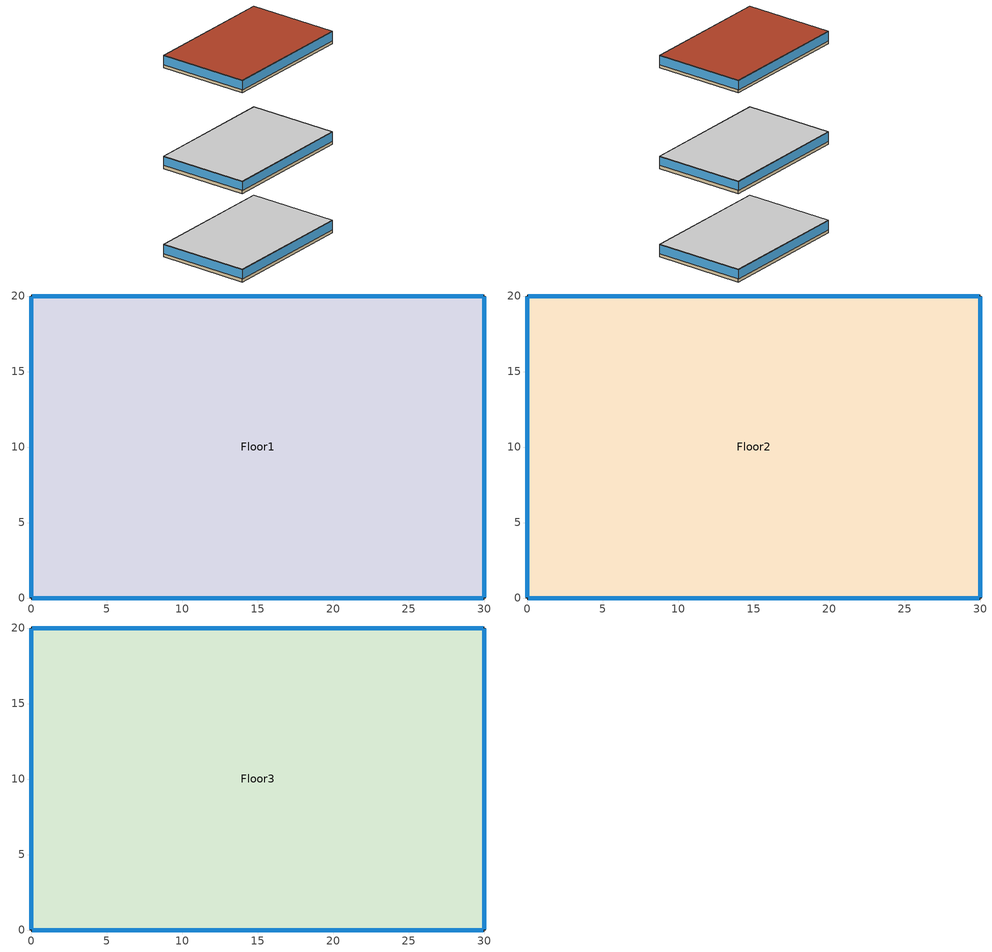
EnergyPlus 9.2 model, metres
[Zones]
Floor1
 floor ground (Slab towards ground): 30,20 30,0 0,0 0,20 z0
 wall outside (Ext wall): 30,20 0,20 0,0 30,0 30,20 z0:2.8
 window (Glazing): 29.93,20 0.07,20 / 0.07,0 29.93,0 / 30,0.05 30,19.95 / 0,19.95 0,0.05 z0.73:2.7
 ceiling adiabatic (Ceiling): 0,20 0,0 30,0 30,20 z2.8
Floor2
 floor adiabatic (Int floor): 30,20 30,0 0,0 0,20 z19.6
 wall outside (Ext wall): 30,20 0,20 0,0 30,0 30,20 z19.6:22.4
 window (Glazing): 29.93,20 0.07,20 / 0.07,0 29.93,0 / 30,0.05 30,19.95 / 0,19.95 0,0.05 z20.33:22.3
 ceiling adiabatic (Ceiling): 0,20 0,0 30,0 30,20 z22.4
Floor3
 floor adiabatic (Int floor): 30,20 30,0 0,0 0,20 z42
 wall outside (Ext wall): 30,20 0,20 0,0 30,0 30,20 z42:44.8
 window (Glazing): 29.93,20 0.07,20 / 0.07,0 29.93,0 / 30,0.05 30,19.95 / 0,19.95 0,0.05 z42.73:44.7
 roof outside (Roof): 0,20 0,0 30,0 30,20 z44.8
[Building]
Brazilian office building: North Axis {deg}=0; Terrain=City; Loads Convergence Tolerance Value=0.07; Temperature Convergence Tolerance Value {deltaC}=0.4; Solar Distribution=FullInteriorAndExterior; Maximum Number of Warmup Days=25; Minimum Number of Warmup Days=6
[Site:Location]
BRA_SP_Sao.Paulo-837800: Latitude {deg}=-23.62; Longitude {deg}=-46.65; Time Zone {hr}=-3; Elevation {m}=802
[SizingPeriod:DesignDay] Day of Month=21; Dry-Bulb Temperature Range Modifier Type=DefaultMultipliers; Barometric Pressure {Pa}=92054
Name | Month | Day Type | Maximum Dry-Bulb Temperature {C} | Daily Dry-Bulb Temperature Range {deltaC} | Wetbulb or DewPoint at Maximum Dry-Bulb {C} | Wind Speed {m/s} | Wind Direction {deg} | Solar Model Indicator | Sky Clearness | ASHRAE Clear Sky Optical Depth for Beam Irradiance (taub) | ASHRAE Clear Sky Optical Depth for Diffuse Irradiance (taud)
BRA_SP_Sao.Paulo-837800-winter | 7 | WinterDesignDay | 8.9 | 0 | 8.9 | 2.3 | 160 | ASHRAEClearSky | 0
BRA_SP_Sao.Paulo-837800-summer | 2 | SummerDesignDay | 32.1 | 8.1 | 20.4 | 3.4 | 330 | ASHRAETau |  | 0.383 | 0.2589
[Site:GroundTemperature:BuildingSurface]
20.5, 21.5, 21.7, 21.5, 20.1, 18.6, 17.2, 16.2, 15.9, 16.5, 17.6, 19.1
[Material] Thermal Absorptance=0.9
Name | Roughness | Thickness {m} | Conductivity {W/m-K} | Density {kg/m3} | Specific Heat {J/kg-K} | Solar Absorptance
Acoustic ceiling Knauf | MediumSmooth | 0.0125 | 0.057 | 888 | 1339 | 0.7
Plaster 25mm | MediumSmooth | 0.025 | 1.15 | 2000 | 1000 | 0.5
Fiber cement 10mm | MediumRough | 0.01 | 0.95 | 1900 | 840 | 0.5
Carpet tile 5mm | MediumRough | 0.005 | 0.06 | 360 | 590 | 0.5
Brick 90mm | MediumRough | 0.09 | 0.9 | 1600 | 920 | 0.5
Concrete 200mm | MediumRough | 0.1 | 1.75 | 2380 | 1000 | 0.5
Brick 135mm | MediumRough | 0.135 | 0.9 | 1600 | 920 | 0.5
[Material:AirGap]
Name | Thermal Resistance {m2-K/W}
Air 61mm | 0.16
F05 Ceiling air space resistance | 0.18
[WindowMaterial:SimpleGlazingSystem]
glazing: U-Factor {W/m2-K}=5.782; Solar Heat Gain Coefficient=0.4; Visible Transmittance=0.7
[Construction]
Ceiling: Concrete 200mm, F05 Ceiling air space resistance, Acoustic ceiling Knauf
Ext wall: Plaster 25mm, Brick 135mm, Plaster 25mm
Slab towards ground: Carpet tile 5mm, Concrete 200mm
Int floor: Carpet tile 5mm
Roof: Fiber cement 10mm, Air 61mm, Concrete 200mm, F05 Ceiling air space resistance, Acoustic ceiling Knauf
Glazing: glazing
Int wall: Plaster 25mm, Brick 90mm, Plaster 25mm
[Zone] Type=1; Ceiling Height {m}=2.8; Volume {m3}=autocalculate; Floor Area {m2}=autocalculate; Part of Total Floor Area=Yes
Name | Multiplier
Floor1; Floor3 | 1
Floor2 | 14
[InternalMass] Construction=Int wall; Surface Area {m2}=144.6
Name | Zone or ZoneList
Int walls bricks F1 | Floor1
Int walls bricks F2 | Floor2
Int walls bricks F3 | Floor3
[People] Number of People Schedule=WORK_HOURS_SCH; Number of People Calculation Method=People/Area; People per Zone Floor Area {person/m2}=0.11; Sensible Heat Fraction=autocalculate; Activity Level Schedule=ACTIVITY_SCH; Enable ASHRAE 55 Comfort Warnings=No; Mean Radiant Temperature Calculation Type=ZoneAveraged; Work Efficiency Schedule=WORK_EFF_SCH; Clothing Insulation Calculation Method=ClothingInsulationSchedule; Clothing Insulation Schedule=CLOTHING_SCH; Air Velocity Schedule=AIR_VELO_SCH; Thermal Comfort Model 1 Type=AdaptiveASH55
Name | Zone or ZoneList
People F1 | Floor1
People F2 | Floor2
People F3 | Floor3
[Lights] Schedule=WORK_HOURS_SCH; Design Level Calculation Method=Watts/Area; Watts per Zone Floor Area {W/m2}=10.5; Return Air Fraction Calculated from Plenum Temperature=No
Name | Zone or ZoneList
Lighting F1 | Floor1
Lighting F2 | Floor2
Lighting F3 | Floor3
[ElectricEquipment] Schedule=WORK_HOURS_SCH; Design Level Calculation Method=Watts/Area; Watts per Zone Floor Area {W/m2}=14
Name | Zone or ZoneList
Equipment F1 | Floor1
Equipment F2 | Floor2
Equipment F3 | Floor3
[HVACTemplate:Thermostat]
Thermostat: Constant Heating Setpoint {C}=20; Constant Cooling Setpoint {C}=23
[HVACTemplate:Zone:IdealLoadsAirSystem] Template Thermostat=Thermostat; Maximum Heating Supply Air Temperature {C}=50; Minimum Cooling Supply Air Temperature {C}=13; Maximum Heating Supply Air Humidity Ratio {kgWater/kgDryAir}=0.0156; Minimum Cooling Supply Air Humidity Ratio {kgWater/kgDryAir}=0.0077; Heating Limit=NoLimit; Cooling Limit=NoLimit; Dehumidification Control Type=None; Humidification Control Type=None; Humidification Setpoint {percent}=30; Outdoor Air Method=Flow/Area; Outdoor Air Flow Rate per Zone Floor Area {m3/s-m2}=0.00107; Demand Controlled Ventilation Type=None; Outdoor Air Economizer Type=NoEconomizer; Heat Recovery Type=None
Name | System Availability Schedule
Floor1 | HVAC_Sch_F1
Floor2 | HVAC_Sch_F2
Floor3 | HVAC_Sch_F3
[EnergyManagementSystem:Sensor]
Name | Output:Variable or Output:Meter Index Key | Output:Variable or Output:Meter
Sensor_out | Environment | Site Outdoor Air Drybulb Temperature
Sensor_op_F1 | Floor1 | Zone Operative Temperature
Sensor_op_F2 | Floor2 | Zone Operative Temperature
Sensor_op_F3 | Floor3 | Zone Operative Temperature
Sensor_ocup_F1 | People F1 | People Occupant Count
Sensor_ocup_F2 | People F2 | People Occupant Count
Sensor_ocup_F3 | People F3 | People Occupant Count
Sensor_conf_F1 | People F1 | Zone Thermal Comfort ASHRAE 55 Adaptive Model 90% Acceptability Status
Sensor_conf_F2 | People F2 | Zone Thermal Comfort ASHRAE 55 Adaptive Model 90% Acceptability Status
Sensor_conf_F3 | People F3 | Zone Thermal Comfort ASHRAE 55 Adaptive Model 90% Acceptability Status
[EnergyManagementSystem:Actuator]
Name | Actuated Component Unique | Actuated Component Type | Actuated Component Control Type
Control_Win_North_F1 | Win North F1 | AirFlow Network Window/Door Opening | Venting Opening Factor
Control_Win_North_F2 | Win North F2 | AirFlow Network Window/Door Opening | Venting Opening Factor
Control_Win_North_F3 | Win North F3 | AirFlow Network Window/Door Opening | Venting Opening Factor
Control_Win_South_F1 | Win South F1 | AirFlow Network Window/Door Opening | Venting Opening Factor
Control_Win_South_F2 | Win South F2 | AirFlow Network Window/Door Opening | Venting Opening Factor
Control_Win_South_F3 | Win South F3 | AirFlow Network Window/Door Opening | Venting Opening Factor
Control_Win_East_F1 | Win East F1 | AirFlow Network Window/Door Opening | Venting Opening Factor
Control_Win_East_F2 | Win East F2 | AirFlow Network Window/Door Opening | Venting Opening Factor
Control_Win_East_F3 | Win East F3 | AirFlow Network Window/Door Opening | Venting Opening Factor
Control_Win_West_F1 | Win West F1 | AirFlow Network Window/Door Opening | Venting Opening Factor
Control_Win_West_F2 | Win West F2 | AirFlow Network Window/Door Opening | Venting Opening Factor
Control_Win_West_F3 | Win West F3 | AirFlow Network Window/Door Opening | Venting Opening Factor
Control_HVAC_F1 | HVAC_Sch_F1 | Schedule:Compact | Schedule Value
Control_HVAC_F2 | HVAC_Sch_F2 | Schedule:Compact | Schedule Value
Control_HVAC_F3 | HVAC_Sch_F3 | Schedule:Compact | Schedule Value
Control_NV_F1 | NV_Sch_F1 | Schedule:Compact | Schedule Value
Control_NV_F2 | NV_Sch_F2 | Schedule:Compact | Schedule Value
Control_NV_F3 | NV_Sch_F3 | Schedule:Compact | Schedule Value
[EnergyManagementSystem:ProgramCallingManager]
Calculate vent openings_F1: BeginTimestepBeforePredictor; DefineOpening_F1
Calculate vent openings_F2: BeginTimestepBeforePredictor; DefineOpening_F2
Calculate vent openings_F3: BeginTimestepBeforePredictor; DefineOpening_F3
[EnergyManagementSystem:Program]
DefineOpening_F1: IF (Sensor_conf_F1 < 0.5); IF (Sensor_ocup_F1 > 0); SET Control_HVAC_F1 = 1; SET Control_NV_F1 = 0; SET Control_Win_North_F1 = 0; SET Control_Win_South_F1 = 0; SET Control_Win_East_F1 = 0; SET Control_Win_West_F1 = 0; ELSE; SET Control_HVAC_F1 = 0; SET Control_NV_F1 = 0; SET Control_Win_North_F1 = 0; SET Control_Win_South_F1 = 0; SET Control_Win_East_F1 = 0; SET Control_Win_West_F1 = 0; ENDIF; ELSEIF ((Sensor_op_F1 > Sensor_out) AND (Sensor_ocup_F1 > 0) AND (Sensor_conf_F1 >= 0.5)); SET Control_HVAC_F1 = 1; SET Control_NV_F1 = 0; SET Control_Win_North_F1 = 0.0; SET Control_Win_South_F1 = 0.0; SET Control_Win_East_F1 = 0.0; SET Control_Win_West_F1 = 0.0; ELSE; SET Control_HVAC_F1 = 0; SET Control_NV_F1 = 0; SET Control_Win_North_F1 = 0; SET Control_Win_South_F1 = 0; SET Control_Win_East_F1 = 0; SET Control_Win_West_F1 = 0; ENDIF
DefineOpening_F2: IF (Sensor_conf_F2 < 0.5); IF (Sensor_ocup_F2 > 0); SET Control_HVAC_F2 = 1; SET Control_NV_F2 = 0; SET Control_Win_North_F2 = 0; SET Control_Win_South_F2 = 0; SET Control_Win_East_F2 = 0; SET Control_Win_West_F2 = 0; ELSE; SET Control_HVAC_F2 = 0; SET Control_NV_F2 = 0; SET Control_Win_North_F2 = 0; SET Control_Win_South_F2 = 0; SET Control_Win_East_F2 = 0; SET Control_Win_West_F2 = 0; ENDIF; ELSEIF ((Sensor_op_F2 > Sensor_out) AND (Sensor_ocup_F2 > 0) AND (Sensor_conf_F2 >= 0.5)); SET Control_HVAC_F2 = 1; SET Control_NV_F2 = 0; SET Control_Win_North_F2 = 0.0; SET Control_Win_South_F2 = 0.0; SET Control_Win_East_F2 = 0.0; SET Control_Win_West_F2 = 0.0; ELSE; SET Control_HVAC_F2 = 0; SET Control_NV_F2 = 0; SET Control_Win_North_F2 = 0; SET Control_Win_South_F2 = 0; SET Control_Win_East_F2 = 0; SET Control_Win_West_F2 = 0; ENDIF
DefineOpening_F3: IF (Sensor_conf_F3 < 0.5); IF (Sensor_ocup_F3 > 0); SET Control_HVAC_F3 = 1; SET Control_NV_F3 = 0; SET Control_Win_North_F3 = 0; SET Control_Win_South_F3 = 0; SET Control_Win_East_F3 = 0; SET Control_Win_West_F3 = 0; ELSE; SET Control_HVAC_F3 = 0; SET Control_NV_F3 = 0; SET Control_Win_North_F3 = 0; SET Control_Win_South_F3 = 0; SET Control_Win_East_F3 = 0; SET Control_Win_West_F3 = 0; ENDIF; ELSEIF ((Sensor_op_F3 > Sensor_out) AND (Sensor_ocup_F3 > 0) AND (Sensor_conf_F3 >= 0.5)); SET Control_HVAC_F3 = 1; SET Control_NV_F3 = 0; SET Control_Win_North_F3 = 0.0; SET Control_Win_South_F3 = 0.0; SET Control_Win_East_F3 = 0.0; SET Control_Win_West_F3 = 0.0; ELSE; SET Control_HVAC_F3 = 0; SET Control_NV_F3 = 0; SET Control_Win_North_F3 = 0; SET Control_Win_South_F3 = 0; SET Control_Win_East_F3 = 0; SET Control_Win_West_F3 = 0; ENDIF
[Schedule:Compact]
WORK_EFF_SCH: Through: 12/31, For: AllDays, Until: 24:00, 0
CLOTHING_SCH: Through: 12/31, For: AllDays, Until: 24:00, 0.5
AIR_VELO_SCH: Through: 12/31, For: AllDays, Until: 24:00, 0.2
WORK_HOURS_SCH; HVAC_Sch_F1; HVAC_Sch_F2; HVAC_Sch_F3; NV_Sch_F1; NV_Sch_F2; NV_Sch_F3: Through: 12/31, For: Weekdays, Until: 6:00, 0, Until: 18:00, 1, Until: 24:00, 0, For: Saturday, Until: 24:00, 0, For: Sunday Holidays AllOtherDays, Until: 24:00, 0
ACTIVITY_SCH: Through: 12/31, For: AllDays, Until: 24:00, 126
[AirflowNetwork:SimulationControl]
NV: AirflowNetwork Control=MultizoneWithoutDistribution; Wind Pressure Coefficient Type=SurfaceAverageCalculation; Height Selection for Local Wind Pressure Calculation=OpeningHeight; Building Type=HighRise; Maximum Number of Iterations=500; Initialization Type=ZeroNodePressures; Relative Airflow Convergence Tolerance=0.0001; Absolute Airflow Convergence Tolerance {kg/s}=0.000001; Convergence Acceleration Limit=-.5; Azimuth Angle of Long Axis of Building {deg}=0; Ratio of Building Width Along Short Axis to Width Along Long Axis=0.5; Height Dependence of External Node Temperature=No
[AirflowNetwork:MultiZone:Zone] Ventilation Control Mode=ASHRAE55Adaptive; Indoor and Outdoor Enthalpy Difference Upper Limit for Minimum Venting Open Factor {deltaJ/kg}=300000; Single Sided Wind Pressure Coefficient Algorithm=Standard
Name | Venting Availability Schedule
Floor1 | NV_Sch_F1
Floor2 | NV_Sch_F2
Floor3 | NV_Sch_F3
[AirflowNetwork:MultiZone:Surface] Window/Door Opening Factor, or Crack Factor=0.27; Ventilation Control Mode=ASHRAE55Adaptive; Minimum Venting Open Factor=1; Indoor and Outdoor Temperature Difference Lower Limit For Maximum Venting Open Factor {deltaC}=0; Indoor and Outdoor Temperature Difference Upper Limit for Minimum Venting Open Factor {deltaC}=0.000001; Indoor and Outdoor Enthalpy Difference Upper Limit for Minimum Venting Open Factor {deltaJ/kg}=300000; Venting Availability Schedule=WORK_HOURS_SCH
Name | Leakage Component
Win North F1; Win North F2; Win North F3; Win South F1; Win South F2; Win South F3 | window_30m
Win East F1; Win East F2; Win East F3; Win West F1; Win West F2; Win West F3 | window_20m
[AirflowNetwork:MultiZone:Component:DetailedOpening] Air Mass Flow Coefficient When Opening is Closed {kg/s-m}=0.001; Air Mass Flow Exponent When Opening is Closed=0.65; Type of Rectangular Large Vertical Opening (LVO)=NonPivoted; Number of Sets of Opening Factor Data=2; Opening Factor 1=0; Discharge Coefficient for Opening Factor 1=0.001; Width Factor for Opening Factor 1=0; Height Factor for Opening Factor 1=0; Start Height Factor for Opening Factor 1=0; Opening Factor 2=1; Discharge Coefficient for Opening Factor 2=0.6; Width Factor for Opening Factor 2=1; Height Factor for Opening Factor 2=1; Start Height Factor for Opening Factor 2=0
Name | Extra Crack Length or Height of Pivoting Axis {m}
window_30m | 30
window_20m | 20
